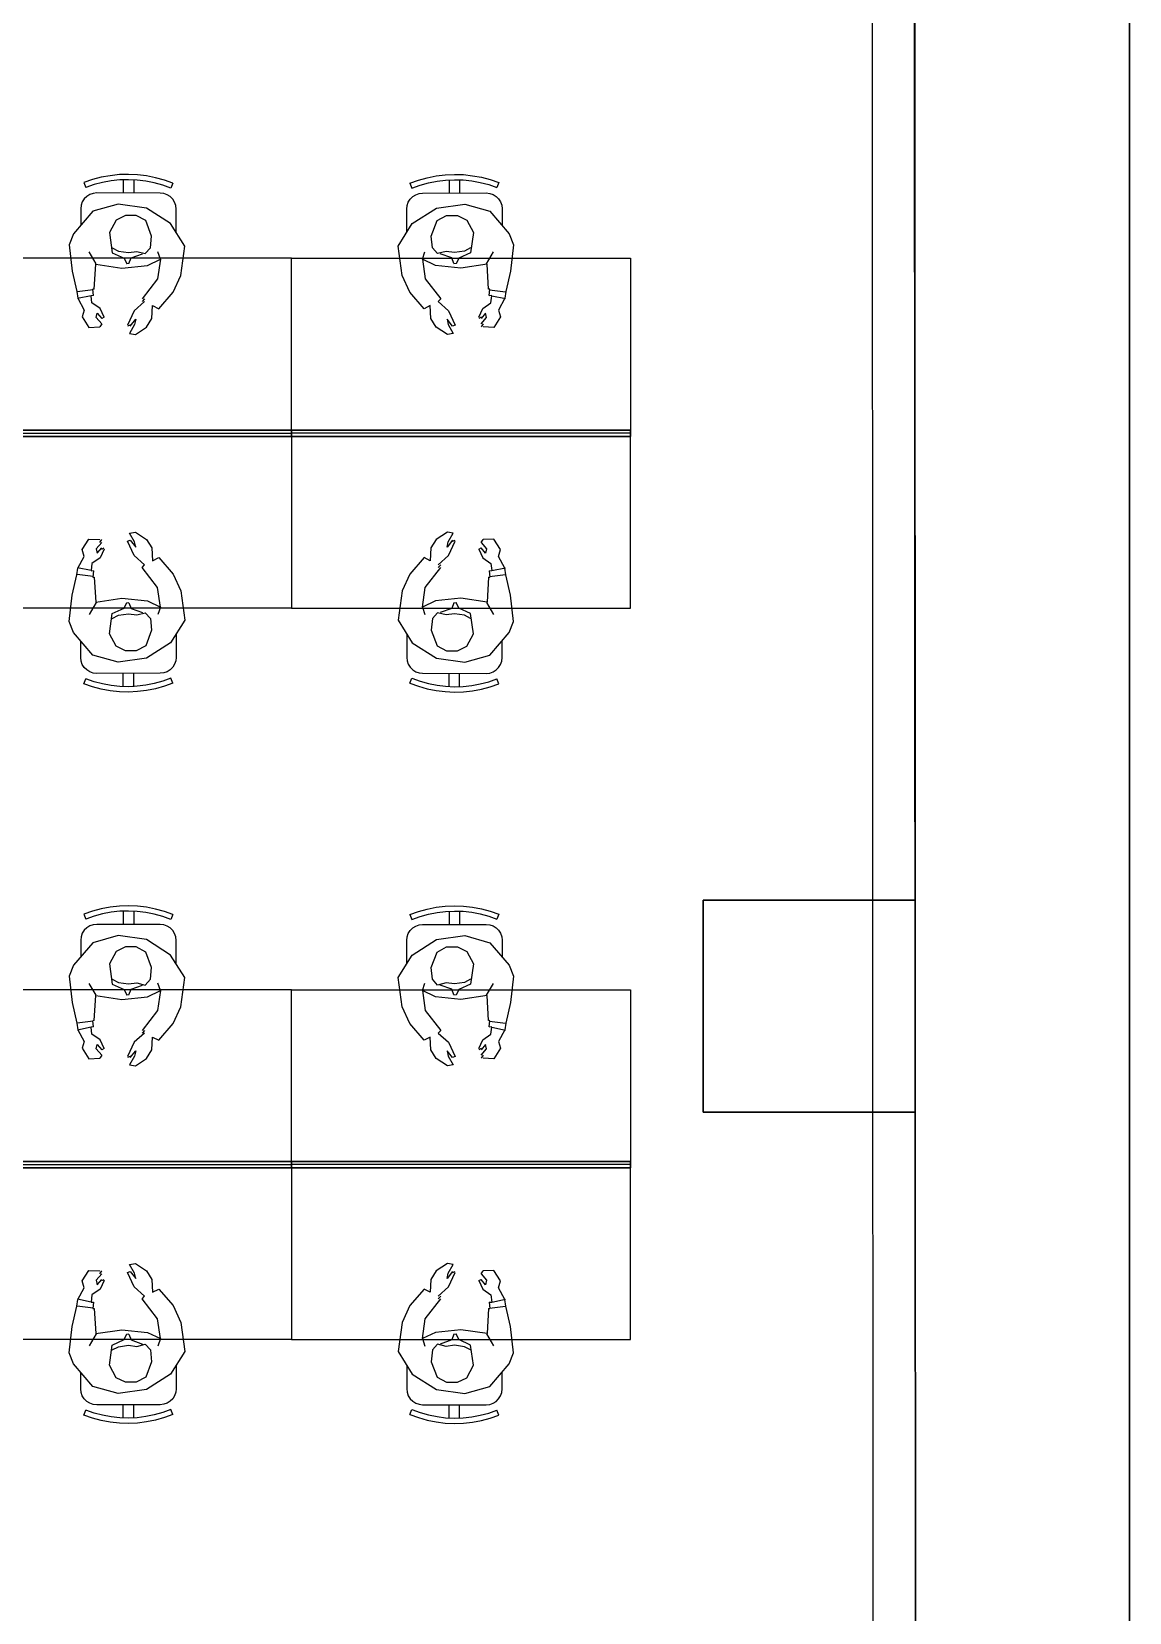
# Model space of a CAD drawing. Extents: x 0 to 23.4, y 0 to 16.5.
# Drawn here: x 17.657 to 19.016, y 9.223 to 11.18 of the extents above; entities that cross this region are included whole.
import ezdxf

# ---------------------------------------------------------------- set-up
doc = ezdxf.new("R2010")
doc.units = 0
doc.layers.get('0').update_dxf_attribs({"linetype": 'CONTINUOUS'})

msp = doc.modelspace()

# ---------------------------------------------------------------- linework, layer by layer
at = {"color": 0}
for points in [[(19.0161, 0.45627), (19.0161, 16.0978)], [(19.0161, 16.0978), (19.0161, 0.45627)], [(19.0161, 16.0978), (19.0161, 0.45627)], [(18.7535, 3.89535), (18.7494, 13.0786), (0.64551, 13.0708), (0.64947, 3.88758), (8.79889, 3.89106)], [(17.0065, 3.89464), (0.64947, 3.88758), (0.64551, 13.0708), (18.7494, 13.0786), (18.7535, 3.89535), (17.2431, 3.89469)], [(18.7013, 3.89535), (18.6972, 13.0263), (0.69781, 13.0186), (0.70171, 3.93983), (8.79883, 3.94336)], [(18.7496, 12.8159), (18.7507, 10.1048)], [(17.8319, 10.9923), (17.8214, 10.9962), (17.8104, 10.9992), (17.7993, 11.0015), (17.7882, 11.0028), (17.7769, 11.0033), (17.7657, 11.003), (17.7544, 11.0017), (17.7433, 10.9997), (17.7324, 10.9968), (17.7217, 10.9931)], [(18.1254, 10.9923), (18.136, 10.9962), (18.1468, 10.9992), (18.1579, 11.0015), (18.1692, 11.0028), (18.1804, 11.0033), (18.1917, 11.003), (18.2029, 11.0017), (18.214, 10.9997), (18.2249, 10.9968), (18.2356, 10.9931)], [(17.7376, 10.9803), (17.7332, 10.9798), (17.729, 10.9784), (17.7253, 10.9761), (17.7222, 10.9729), (17.7197, 10.9692), (17.7183, 10.9651), (17.7178, 10.9607)], [(17.7217, 10.9931), (17.7242, 10.987)], [(17.8294, 10.9863), (17.8193, 10.99), (17.8089, 10.9928), (17.7983, 10.995), (17.7876, 10.9962), (17.7769, 10.9967), (17.7661, 10.9964), (17.7554, 10.9953), (17.7449, 10.9933), (17.7344, 10.9906), (17.7242, 10.987)], [(17.8163, 10.9801), (17.7376, 10.9803)], [(17.7703, 10.9968), (17.7703, 10.9803)], [(17.7835, 10.9967), (17.7835, 10.9803)], [(17.836, 10.9604), (17.8354, 10.9648), (17.834, 10.969), (17.8317, 10.9727), (17.8286, 10.9759), (17.8249, 10.9782), (17.8207, 10.9797), (17.8163, 10.9801)], [(17.8319, 10.9923), (17.8294, 10.9863)], [(18.1214, 10.9604), (18.1218, 10.9648), (18.1233, 10.969), (18.1257, 10.9727), (18.1288, 10.9759), (18.1325, 10.9782), (18.1367, 10.9797), (18.141, 10.9801)], [(18.1254, 10.9923), (18.1279, 10.9863)], [(18.1279, 10.9863), (18.1379, 10.99), (18.1483, 10.9928), (18.1589, 10.995), (18.1696, 10.9962), (18.1804, 10.9967), (18.1913, 10.9964), (18.2019, 10.9953), (18.2125, 10.9933), (18.2229, 10.9906), (18.2331, 10.987)], [(18.141, 10.9801), (18.2197, 10.9803)], [(18.1739, 10.9967), (18.1739, 10.9803)], [(18.1869, 10.9968), (18.1869, 10.9803)], [(18.2197, 10.9803), (18.2242, 10.9798), (18.2283, 10.9784), (18.2321, 10.9761), (18.2351, 10.9729), (18.2375, 10.9692), (18.239, 10.9651), (18.2394, 10.9607)], [(18.2356, 10.9931), (18.2331, 10.987)], [(17.7178, 10.9607), (17.7178, 10.9401)], [(17.7642, 10.9664), (17.7329, 10.9576)], [(17.7992, 10.9615), (17.7642, 10.9664)], [(17.829, 10.9424), (17.7992, 10.9615)], [(17.8358, 10.9315), (17.836, 10.9604)], [(18.1214, 10.9315), (18.1214, 10.9604)], [(18.1282, 10.9424), (18.1582, 10.9615)], [(18.1582, 10.9615), (18.1932, 10.9664)], [(18.1932, 10.9664), (18.2244, 10.9576)], [(18.2394, 10.9607), (18.2396, 10.9401)], [(17.7329, 10.9576), (17.7089, 10.9297)], [(17.7617, 10.9467), (17.7533, 10.9312)], [(17.7731, 10.9524), (17.7617, 10.9467)], [(17.7865, 10.9524), (17.7731, 10.9524)], [(17.7983, 10.9461), (17.7865, 10.9524)], [(17.8056, 10.927), (17.7983, 10.9461)], [(17.8465, 10.9145), (17.829, 10.9424)], [(18.1108, 10.9145), (18.1282, 10.9424)], [(18.1517, 10.927), (18.1589, 10.9461)], [(18.1589, 10.9461), (18.1708, 10.9524)], [(18.1708, 10.9524), (18.1843, 10.9524)], [(18.1843, 10.9524), (18.1957, 10.9467)], [(18.1957, 10.9467), (18.204, 10.9312)], [(18.2244, 10.9576), (18.2483, 10.9297)], [(17.7089, 10.9297), (17.7036, 10.9161)], [(17.7533, 10.9312), (17.7569, 10.9064)], [(17.804, 10.9124), (17.8056, 10.927)], [(18.1533, 10.9124), (18.1517, 10.927)], [(18.204, 10.9312), (18.2004, 10.9064)], [(18.2483, 10.9297), (18.2536, 10.9161)], [(17.7036, 10.9161), (17.7072, 10.8834)], [(17.7369, 10.8925), (17.7282, 10.9073)], [(17.7569, 10.9123), (17.7646, 10.9084)], [(17.7569, 10.9064), (17.7715, 10.8996)], [(17.7646, 10.9084), (17.7768, 10.9066)], [(17.7768, 10.9066), (17.7871, 10.9079)], [(17.7803, 10.9), (17.7944, 10.9051)], [(17.7871, 10.9079), (17.7975, 10.9052)], [(17.7975, 10.9052), (17.804, 10.9124)], [(17.8165, 10.8983), (17.8133, 10.9076)], [(17.8418, 10.8783), (17.8465, 10.9145)], [(18.1156, 10.8783), (18.1108, 10.9145)], [(18.1408, 10.8983), (18.144, 10.9076)], [(18.1597, 10.9052), (18.1533, 10.9124)], [(18.1701, 10.9079), (18.1597, 10.9052)], [(18.1771, 10.9), (18.1628, 10.9051)], [(18.1804, 10.9066), (18.1701, 10.9079)], [(18.1928, 10.9084), (18.1804, 10.9066)], [(18.2004, 10.9064), (18.1858, 10.8996)], [(18.2004, 10.9123), (18.1928, 10.9084)], [(18.2203, 10.8925), (18.229, 10.9073)], [(18.2536, 10.9161), (18.25, 10.8834)], [(17.9786, 10.8995), (17.5587, 10.8995)], [(17.7072, 10.8834), (17.7131, 10.8582)], [(17.7346, 10.8612), (17.7364, 10.8921)], [(17.7364, 10.8921), (17.7686, 10.8873)], [(17.7686, 10.8873), (17.8003, 10.8906)], [(17.7715, 10.8996), (17.7747, 10.8926)], [(17.7775, 10.893), (17.7747, 10.8926)], [(17.7775, 10.893), (17.7803, 10.9)], [(17.8003, 10.8906), (17.8165, 10.8983)], [(17.8165, 10.8983), (17.8129, 10.8739)], [(17.9786, 10.6829), (17.9786, 10.8995)], [(17.9786, 10.8995), (18.3986, 10.8995)], [(17.9786, 10.6829), (17.9786, 10.8995)], [(18.1408, 10.8983), (18.1444, 10.8739)], [(18.1571, 10.8906), (18.1408, 10.8983)], [(18.1886, 10.8873), (18.1571, 10.8906)], [(18.1797, 10.893), (18.1771, 10.9)], [(18.1825, 10.893), (18.1797, 10.8926)], [(18.1858, 10.8996), (18.1825, 10.8926)], [(18.221, 10.8921), (18.1886, 10.8873)], [(18.2228, 10.8612), (18.221, 10.8921)], [(18.25, 10.8834), (18.2442, 10.8582)], [(18.3986, 10.8995), (18.3986, 10.6829)], [(17.7346, 10.8612), (17.7329, 10.8611)], [(17.7337, 10.8534), (17.7329, 10.8611)], [(17.8129, 10.8739), (17.7939, 10.8491)], [(17.8321, 10.8574), (17.8418, 10.8783)], [(18.1253, 10.8574), (18.1156, 10.8783)], [(18.1444, 10.8739), (18.1635, 10.8491)], [(18.2244, 10.8612), (18.2228, 10.8611)], [(18.2235, 10.8534), (18.2244, 10.8611)], [(17.7131, 10.8582), (17.7144, 10.8499)], [(17.7333, 10.8604), (17.7136, 10.8581)], [(17.7306, 10.8531), (17.7138, 10.8496)], [(17.7144, 10.8499), (17.7222, 10.8354)], [(17.7337, 10.8534), (17.7306, 10.8531)], [(17.7317, 10.8443), (17.7306, 10.8531)], [(17.7418, 10.8372), (17.7317, 10.8443)], [(17.7968, 10.8458), (17.784, 10.8344)], [(17.7968, 10.8491), (17.7939, 10.8458)], [(17.8144, 10.8369), (17.8321, 10.8574)], [(18.1429, 10.8369), (18.1253, 10.8574)], [(18.1635, 10.8491), (18.1604, 10.8458)], [(18.1604, 10.8458), (18.1732, 10.8344)], [(18.2156, 10.8372), (18.2256, 10.8443)], [(18.2268, 10.8534), (18.2235, 10.8531)], [(18.224, 10.8604), (18.2436, 10.8581)], [(18.2256, 10.8443), (18.2268, 10.8531)], [(18.2268, 10.8531), (18.2436, 10.8496)], [(18.2429, 10.8499), (18.2351, 10.8354)], [(18.2442, 10.8582), (18.2429, 10.8499)], [(17.7222, 10.8354), (17.7197, 10.8269)], [(17.7197, 10.8269), (17.7279, 10.8139)], [(17.7371, 10.8261), (17.7383, 10.8317)], [(17.7438, 10.8182), (17.7371, 10.8261)], [(17.7383, 10.8317), (17.7438, 10.8251)], [(17.7467, 10.8266), (17.7418, 10.8372)], [(17.7467, 10.8266), (17.7438, 10.8251)], [(17.784, 10.8344), (17.7758, 10.8167)], [(17.7792, 10.8153), (17.786, 10.8239)], [(17.786, 10.8239), (17.7844, 10.8173)], [(17.7994, 10.8143), (17.8058, 10.8251)], [(17.8058, 10.8251), (17.8068, 10.8408)], [(17.8068, 10.8408), (17.8144, 10.8369)], [(18.1506, 10.8408), (18.1429, 10.8369)], [(18.1514, 10.8251), (18.1506, 10.8408)], [(18.1578, 10.8143), (18.1514, 10.8251)], [(18.1714, 10.8239), (18.1729, 10.8173)], [(18.1781, 10.8153), (18.1714, 10.8239)], [(18.1732, 10.8344), (18.1815, 10.8167)], [(18.2106, 10.8266), (18.2156, 10.8372)], [(18.2136, 10.8266), (18.2106, 10.8251)], [(18.219, 10.8317), (18.2136, 10.8251)], [(18.2136, 10.8182), (18.2203, 10.8261)], [(18.2203, 10.8261), (18.219, 10.8317)], [(18.2376, 10.8269), (18.2294, 10.8139)], [(18.2351, 10.8354), (18.2376, 10.8269)], [(17.7279, 10.8139), (17.7413, 10.8146)], [(17.7438, 10.8182), (17.7413, 10.8146)], [(17.7792, 10.8167), (17.7758, 10.8153)], [(17.7844, 10.8173), (17.7782, 10.8065)], [(17.7782, 10.8065), (17.7857, 10.8053)], [(17.7857, 10.8053), (17.7994, 10.8143)], [(18.1717, 10.8053), (18.1578, 10.8143)], [(18.179, 10.8065), (18.1717, 10.8053)], [(18.1729, 10.8173), (18.179, 10.8065)], [(18.1815, 10.8167), (18.1781, 10.8153)], [(18.216, 10.8182), (18.2136, 10.8146)], [(18.2294, 10.8139), (18.216, 10.8146)], [(17.9786, 10.6868), (17.9786, 10.6829)], [(17.9786, 10.6868), (17.9786, 10.6829)], [(17.5587, 10.6829), (17.9786, 10.6829)], [(17.5587, 10.6829), (17.9786, 10.6829)], [(17.9786, 10.6829), (17.9786, 10.4664)], [(17.9786, 10.679), (17.9786, 10.6829)], [(18.3986, 10.6829), (17.9786, 10.6829)], [(17.9786, 10.6829), (17.9786, 10.4664)], [(17.9786, 10.679), (17.9786, 10.6829)], [(18.3986, 10.6829), (17.9786, 10.6829)], [(18.3986, 10.4664), (18.3986, 10.6829)], [(17.7197, 10.5389), (17.7279, 10.5519)], [(17.7279, 10.5519), (17.7413, 10.5513)], [(17.7413, 10.5476), (17.7438, 10.5513)], [(17.7758, 10.5492), (17.7792, 10.5505)], [(17.784, 10.5315), (17.7758, 10.5492)], [(17.7782, 10.5593), (17.7857, 10.5605)], [(17.7844, 10.5485), (17.7782, 10.5593)], [(17.7792, 10.5505), (17.786, 10.5419)], [(17.786, 10.5419), (17.7844, 10.5485)], [(17.7857, 10.5605), (17.7994, 10.5515)], [(17.7994, 10.5515), (17.8058, 10.5408)], [(18.1578, 10.5515), (18.1514, 10.5408)], [(18.1717, 10.5605), (18.1578, 10.5515)], [(18.1781, 10.5505), (18.1714, 10.5419)], [(18.1714, 10.5419), (18.1729, 10.5485)], [(18.179, 10.5593), (18.1717, 10.5605)], [(18.1729, 10.5485), (18.179, 10.5593)], [(18.1732, 10.5315), (18.1815, 10.5492)], [(18.1781, 10.5492), (18.1815, 10.5505)], [(18.2136, 10.5476), (18.216, 10.5513)], [(18.2294, 10.5519), (18.216, 10.5513)], [(18.2376, 10.5389), (18.2294, 10.5519)], [(17.7144, 10.5159), (17.7222, 10.5304)], [(17.7222, 10.5304), (17.7197, 10.5389)], [(17.7418, 10.5286), (17.7317, 10.5215)], [(17.7438, 10.5476), (17.7371, 10.5397)], [(17.7371, 10.5397), (17.7383, 10.5342)], [(17.7383, 10.5342), (17.7438, 10.5408)], [(17.7467, 10.5393), (17.7418, 10.5286)], [(17.7438, 10.5393), (17.7467, 10.5408)], [(17.7968, 10.5201), (17.784, 10.5315)], [(17.8058, 10.5408), (17.8068, 10.525)], [(17.8068, 10.525), (17.8144, 10.5289)], [(17.8144, 10.5289), (17.8321, 10.5084)], [(18.1429, 10.5289), (18.1253, 10.5084)], [(18.1506, 10.525), (18.1429, 10.5289)], [(18.1514, 10.5408), (18.1506, 10.525)], [(18.1604, 10.5201), (18.1732, 10.5315)], [(18.2106, 10.5393), (18.2136, 10.5408)], [(18.2106, 10.5393), (18.2156, 10.5286)], [(18.2136, 10.5476), (18.2203, 10.5397)], [(18.219, 10.5342), (18.2136, 10.5408)], [(18.2156, 10.5286), (18.2256, 10.5215)], [(18.2203, 10.5397), (18.219, 10.5342)], [(18.2351, 10.5304), (18.2376, 10.5389)], [(18.2429, 10.5159), (18.2351, 10.5304)], [(17.7131, 10.5077), (17.7144, 10.5159)], [(17.7306, 10.5128), (17.7138, 10.5163)], [(17.7317, 10.5215), (17.7306, 10.5128)], [(17.7306, 10.5124), (17.7337, 10.5128)], [(17.7337, 10.5124), (17.7329, 10.5048)], [(17.7939, 10.5168), (17.7968, 10.5201)], [(17.8129, 10.4919), (17.7939, 10.5168)], [(18.1444, 10.4919), (18.1635, 10.5168)], [(18.1604, 10.5168), (18.1635, 10.5201)], [(18.2235, 10.5124), (18.2268, 10.5128)], [(18.2235, 10.5124), (18.2244, 10.5048)], [(18.2256, 10.5215), (18.2268, 10.5128)], [(18.2268, 10.5128), (18.2436, 10.5163)], [(18.2442, 10.5077), (18.2429, 10.5159)], [(17.7072, 10.4824), (17.7131, 10.5077)], [(17.7333, 10.5054), (17.7136, 10.5078)], [(17.7329, 10.5047), (17.7346, 10.5048)], [(17.7346, 10.5047), (17.7364, 10.4737)], [(17.8165, 10.4676), (17.8129, 10.4919)], [(17.8321, 10.5084), (17.8418, 10.4876)], [(18.1253, 10.5084), (18.1156, 10.4876)], [(18.1408, 10.4676), (18.1444, 10.4919)], [(18.2228, 10.5047), (18.221, 10.4737)], [(18.2228, 10.5047), (18.2244, 10.5048)], [(18.224, 10.5054), (18.2436, 10.5078)], [(18.25, 10.4824), (18.2442, 10.5077)], [(17.7036, 10.4498), (17.7072, 10.4824)], [(17.7369, 10.4734), (17.7282, 10.4586)], [(17.7364, 10.4737), (17.7686, 10.4786)], [(17.7686, 10.4786), (17.8003, 10.4752)], [(17.7715, 10.4663), (17.7747, 10.4732)], [(17.7747, 10.4729), (17.7775, 10.4732)], [(17.7775, 10.4729), (17.7803, 10.4659)], [(17.8003, 10.4752), (17.8165, 10.4676)], [(17.8418, 10.4876), (17.8465, 10.4514)], [(18.1156, 10.4876), (18.1108, 10.4514)], [(18.1571, 10.4752), (18.1408, 10.4676)], [(18.1886, 10.4786), (18.1571, 10.4752)], [(18.1797, 10.4729), (18.1771, 10.4659)], [(18.1797, 10.4729), (18.1825, 10.4732)], [(18.1858, 10.4663), (18.1825, 10.4732)], [(18.221, 10.4737), (18.1886, 10.4786)], [(18.2203, 10.4734), (18.229, 10.4586)], [(18.2536, 10.4498), (18.25, 10.4824)], [(17.9786, 10.4664), (17.5587, 10.4664)], [(17.7533, 10.4346), (17.7569, 10.4595)], [(17.7569, 10.4595), (17.7715, 10.4663)], [(17.7569, 10.4535), (17.7646, 10.4575)], [(17.7646, 10.4575), (17.7768, 10.4592)], [(17.7768, 10.4592), (17.7871, 10.458)], [(17.7803, 10.4659), (17.7944, 10.4608)], [(17.7871, 10.458), (17.7975, 10.4606)], [(17.7975, 10.4606), (17.804, 10.4534)], [(17.804, 10.4534), (17.8056, 10.4389)], [(17.8165, 10.4676), (17.8133, 10.4583)], [(17.8465, 10.4514), (17.829, 10.4234)], [(17.9786, 10.4664), (18.3986, 10.4664)], [(18.1108, 10.4514), (18.1282, 10.4234)], [(18.1408, 10.4676), (18.144, 10.4583)], [(18.1533, 10.4534), (18.1517, 10.4389)], [(18.1597, 10.4606), (18.1533, 10.4534)], [(18.1701, 10.458), (18.1597, 10.4606)], [(18.1771, 10.4659), (18.1628, 10.4608)], [(18.1804, 10.4592), (18.1701, 10.458)], [(18.1928, 10.4575), (18.1804, 10.4592)], [(18.2004, 10.4595), (18.1858, 10.4663)], [(18.2004, 10.4535), (18.1928, 10.4575)], [(18.204, 10.4346), (18.2004, 10.4595)], [(17.7089, 10.4361), (17.7036, 10.4498)], [(17.7329, 10.4082), (17.7089, 10.4361)], [(17.7617, 10.4191), (17.7533, 10.4346)], [(17.8056, 10.4389), (17.7983, 10.4197)], [(17.8358, 10.4344), (17.836, 10.4054)], [(18.1214, 10.4344), (18.1214, 10.4054)], [(18.1517, 10.4389), (18.1589, 10.4197)], [(18.1957, 10.4191), (18.204, 10.4346)], [(18.2244, 10.4082), (18.2483, 10.4361)], [(18.2483, 10.4361), (18.2536, 10.4498)], [(17.7178, 10.4052), (17.7178, 10.4258)], [(17.7731, 10.4135), (17.7617, 10.4191)], [(17.7865, 10.4135), (17.7731, 10.4135)], [(17.7983, 10.4197), (17.7865, 10.4135)], [(17.829, 10.4234), (17.7992, 10.4043)], [(18.1282, 10.4234), (18.1582, 10.4043)], [(18.1589, 10.4197), (18.1708, 10.4135)], [(18.1708, 10.4135), (18.1843, 10.4135)], [(18.1843, 10.4135), (18.1957, 10.4191)], [(18.2394, 10.4052), (18.2396, 10.4258)], [(17.7376, 10.3855), (17.7332, 10.386), (17.729, 10.3875), (17.7253, 10.3898), (17.7222, 10.3929), (17.7197, 10.3967), (17.7183, 10.4008), (17.7178, 10.4052)], [(17.7642, 10.3995), (17.7329, 10.4082)], [(17.7992, 10.4043), (17.7642, 10.3995)], [(17.836, 10.4054), (17.8354, 10.401), (17.834, 10.3969), (17.8317, 10.3931), (17.8286, 10.39), (17.8249, 10.3876), (17.8207, 10.3862), (17.8163, 10.3857)], [(18.1214, 10.4054), (18.1218, 10.401), (18.1233, 10.3969), (18.1257, 10.3931), (18.1288, 10.39), (18.1325, 10.3876), (18.1367, 10.3862), (18.141, 10.3857)], [(18.1582, 10.4043), (18.1932, 10.3995)], [(18.1932, 10.3995), (18.2244, 10.4082)], [(18.2197, 10.3855), (18.2242, 10.386), (18.2283, 10.3875), (18.2321, 10.3898), (18.2351, 10.3929), (18.2375, 10.3967), (18.239, 10.4008), (18.2394, 10.4052)], [(17.7217, 10.3728), (17.7242, 10.3788)], [(17.8319, 10.3735), (17.8214, 10.3697), (17.8104, 10.3666), (17.7993, 10.3644), (17.7882, 10.363), (17.7769, 10.3625), (17.7657, 10.3629), (17.7544, 10.3641), (17.7433, 10.3662), (17.7324, 10.369), (17.7217, 10.3728)], [(17.8294, 10.3796), (17.8193, 10.3759), (17.8089, 10.373), (17.7983, 10.3709), (17.7876, 10.3696), (17.7769, 10.3691), (17.7661, 10.3694), (17.7554, 10.3706), (17.7449, 10.3726), (17.7344, 10.3753), (17.7242, 10.3788)], [(17.8163, 10.3857), (17.7376, 10.3855)], [(17.7703, 10.3691), (17.7703, 10.3856)], [(17.7835, 10.3691), (17.7835, 10.3856)], [(17.8319, 10.3735), (17.8294, 10.3796)], [(18.1254, 10.3735), (18.1279, 10.3796)], [(18.1254, 10.3735), (18.136, 10.3697), (18.1468, 10.3666), (18.1579, 10.3644), (18.1692, 10.363), (18.1804, 10.3625), (18.1917, 10.3629), (18.2029, 10.3641), (18.214, 10.3662), (18.2249, 10.369), (18.2356, 10.3728)], [(18.1279, 10.3796), (18.1379, 10.3759), (18.1483, 10.373), (18.1589, 10.3709), (18.1696, 10.3696), (18.1804, 10.3691), (18.1913, 10.3694), (18.2019, 10.3706), (18.2125, 10.3726), (18.2229, 10.3753), (18.2331, 10.3788)], [(18.141, 10.3857), (18.2197, 10.3855)], [(18.1739, 10.3691), (18.1739, 10.3856)], [(18.1869, 10.3691), (18.1869, 10.3856)], [(18.2356, 10.3728), (18.2331, 10.3788)], [(17.8319, 10.0869), (17.8214, 10.0907), (17.8104, 10.0938), (17.7993, 10.096), (17.7882, 10.0973), (17.7769, 10.0979), (17.7657, 10.0975), (17.7544, 10.0963), (17.7433, 10.0942), (17.7324, 10.0914), (17.7217, 10.0876)], [(18.1254, 10.0869), (18.136, 10.0907), (18.1468, 10.0938), (18.1579, 10.096), (18.1692, 10.0973), (18.1804, 10.0979), (18.1917, 10.0975), (18.2029, 10.0963), (18.214, 10.0942), (18.2249, 10.0914), (18.2356, 10.0876)], [(17.7217, 10.0876), (17.7242, 10.0815)], [(17.8294, 10.0808), (17.8193, 10.0845), (17.8089, 10.0874), (17.7983, 10.0895), (17.7876, 10.0908), (17.7769, 10.0913), (17.7661, 10.091), (17.7554, 10.0898), (17.7449, 10.0878), (17.7344, 10.0851), (17.7242, 10.0815)], [(17.7703, 10.0913), (17.7703, 10.0748)], [(17.7835, 10.0913), (17.7835, 10.0748)], [(17.8319, 10.0869), (17.8294, 10.0808)], [(18.1254, 10.0869), (18.1279, 10.0808)], [(18.1279, 10.0808), (18.1379, 10.0845), (18.1483, 10.0874), (18.1589, 10.0895), (18.1696, 10.0908), (18.1804, 10.0913), (18.1913, 10.091), (18.2019, 10.0898), (18.2125, 10.0878), (18.2229, 10.0851), (18.2331, 10.0815)], [(18.1739, 10.0913), (18.1739, 10.0748)], [(18.1869, 10.0913), (18.1869, 10.0748)], [(18.2356, 10.0876), (18.2331, 10.0815)], [(17.7376, 10.0749), (17.7332, 10.0744), (17.729, 10.0729), (17.7253, 10.0706), (17.7222, 10.0675), (17.7197, 10.0638), (17.7183, 10.0596), (17.7178, 10.0552)], [(17.7642, 10.0609), (17.7329, 10.0522)], [(17.8163, 10.0747), (17.7376, 10.0749)], [(17.7992, 10.056), (17.7642, 10.0609)], [(17.836, 10.055), (17.8354, 10.0593), (17.834, 10.0635), (17.8317, 10.0673), (17.8286, 10.0704), (17.8249, 10.0727), (17.8207, 10.0742), (17.8163, 10.0747)], [(18.1214, 10.055), (18.1218, 10.0593), (18.1233, 10.0635), (18.1257, 10.0673), (18.1288, 10.0704), (18.1325, 10.0727), (18.1367, 10.0742), (18.141, 10.0747)], [(18.141, 10.0747), (18.2197, 10.0749)], [(18.1582, 10.056), (18.1932, 10.0609)], [(18.1932, 10.0609), (18.2244, 10.0522)], [(18.2197, 10.0749), (18.2242, 10.0744), (18.2283, 10.0729), (18.2321, 10.0706), (18.2351, 10.0675), (18.2375, 10.0638), (18.239, 10.0596), (18.2394, 10.0552)], [(17.7329, 10.0522), (17.7089, 10.0242)], [(17.7178, 10.0552), (17.7178, 10.0346)], [(17.7617, 10.0412), (17.7533, 10.0258)], [(17.7731, 10.0469), (17.7617, 10.0412)], [(17.7865, 10.0469), (17.7731, 10.0469)], [(17.7983, 10.0406), (17.7865, 10.0469)], [(17.8056, 10.0215), (17.7983, 10.0406)], [(17.829, 10.0369), (17.7992, 10.056)], [(17.8358, 10.026), (17.836, 10.055)], [(18.1214, 10.026), (18.1214, 10.055)], [(18.1282, 10.0369), (18.1582, 10.056)], [(18.1517, 10.0215), (18.1589, 10.0406)], [(18.1589, 10.0406), (18.1708, 10.0469)], [(18.1708, 10.0469), (18.1843, 10.0469)], [(18.1843, 10.0469), (18.1957, 10.0412)], [(18.1957, 10.0412), (18.204, 10.0258)], [(18.2244, 10.0522), (18.2483, 10.0242)], [(18.2394, 10.0552), (18.2396, 10.0346)], [(17.7089, 10.0242), (17.7036, 10.0106)], [(17.7533, 10.0258), (17.7569, 10.0009)], [(17.804, 10.0069), (17.8056, 10.0215)], [(17.8465, 10.009), (17.829, 10.0369)], [(18.1108, 10.009), (18.1282, 10.0369)], [(18.1533, 10.0069), (18.1517, 10.0215)], [(18.204, 10.0258), (18.2004, 10.0009)], [(18.2483, 10.0242), (18.2536, 10.0106)], [(17.7036, 10.0106), (17.7072, 9.97797)], [(17.7369, 9.98703), (17.7282, 10.0018)], [(17.7569, 10.0069), (17.7646, 10.0029)], [(17.7569, 10.0009), (17.7715, 9.99414)], [(17.7646, 10.0029), (17.7768, 10.0011)], [(17.7768, 10.0011), (17.7871, 10.0024)], [(17.7871, 10.0024), (17.7975, 9.99978)], [(17.7975, 9.99978), (17.804, 10.0069)], [(17.8165, 9.99283), (17.8133, 10.0021)], [(17.8418, 9.97282), (17.8465, 10.009)], [(18.1156, 9.97282), (18.1108, 10.009)], [(18.1408, 9.99283), (18.144, 10.0021)], [(18.1597, 9.99978), (18.1533, 10.0069)], [(18.1701, 10.0024), (18.1597, 9.99978)], [(18.1804, 10.0011), (18.1701, 10.0024)], [(18.1928, 10.0029), (18.1804, 10.0011)], [(18.2004, 10.0009), (18.1858, 9.99414)], [(18.2004, 10.0069), (18.1928, 10.0029)], [(18.2203, 9.98703), (18.229, 10.0018)], [(18.2536, 10.0106), (18.25, 9.97797)], [(17.9786, 9.99397), (17.5587, 9.99397)], [(17.7346, 9.95574), (17.7364, 9.98665)], [(17.7364, 9.98665), (17.7686, 9.98182)], [(17.7686, 9.98182), (17.8003, 9.98514)], [(17.7715, 9.99414), (17.7747, 9.98708)], [(17.7775, 9.98747), (17.7747, 9.98708)], [(17.7775, 9.98747), (17.7803, 9.99451)], [(17.7803, 9.99451), (17.7944, 9.99957)], [(17.8003, 9.98514), (17.8165, 9.99283)], [(17.8165, 9.99283), (17.8129, 9.96843)], [(17.9786, 9.77746), (17.9786, 9.99397)], [(17.9786, 9.99397), (18.3986, 9.99397)], [(17.9786, 9.77746), (17.9786, 9.99397)], [(18.1408, 9.99283), (18.1444, 9.96843)], [(18.1571, 9.98514), (18.1408, 9.99283)], [(18.1886, 9.98182), (18.1571, 9.98514)], [(18.1771, 9.99451), (18.1628, 9.99957)], [(18.1797, 9.98747), (18.1771, 9.99451)], [(18.1825, 9.98747), (18.1797, 9.98708)], [(18.1858, 9.99414), (18.1825, 9.98708)], [(18.221, 9.98665), (18.1886, 9.98182)], [(18.2228, 9.95574), (18.221, 9.98665)], [(18.3986, 9.99397), (18.3986, 9.77746)], [(17.7072, 9.97797), (17.7131, 9.95275)], [(17.8129, 9.96843), (17.7939, 9.94362)], [(17.8321, 9.95199), (17.8418, 9.97282)], [(18.1253, 9.95199), (18.1156, 9.97282)], [(18.1444, 9.96843), (18.1635, 9.94362)], [(18.25, 9.97797), (18.2442, 9.95275)], [(17.7131, 9.95275), (17.7144, 9.94444)], [(17.7333, 9.95497), (17.7136, 9.95258)], [(17.7306, 9.94764), (17.7138, 9.94407)], [(17.7144, 9.94444), (17.7222, 9.9299)], [(17.7337, 9.94797), (17.7306, 9.94764)], [(17.7317, 9.93892), (17.7306, 9.94764)], [(17.7346, 9.95574), (17.7329, 9.95557)], [(17.7337, 9.94797), (17.7329, 9.95557)], [(17.7968, 9.94362), (17.7939, 9.94032)], [(17.8144, 9.93147), (17.8321, 9.95199)], [(18.1429, 9.93147), (18.1253, 9.95199)], [(18.1635, 9.94362), (18.1604, 9.94032)], [(18.2244, 9.95574), (18.2228, 9.95557)], [(18.2235, 9.94797), (18.2244, 9.95557)], [(18.2268, 9.94797), (18.2235, 9.94764)], [(18.224, 9.95497), (18.2436, 9.95258)], [(18.2256, 9.93892), (18.2268, 9.94764)], [(18.2268, 9.94764), (18.2436, 9.94407)], [(18.2429, 9.94444), (18.2351, 9.9299)], [(18.2442, 9.95275), (18.2429, 9.94444)], [(17.7222, 9.9299), (17.7197, 9.9215)], [(17.7418, 9.93181), (17.7317, 9.93892)], [(17.7371, 9.92068), (17.7383, 9.92622)], [(17.7383, 9.92622), (17.7438, 9.91965)], [(17.7467, 9.92111), (17.7418, 9.93181)], [(17.784, 9.92893), (17.7758, 9.91118)], [(17.7968, 9.94032), (17.784, 9.92893)], [(17.8058, 9.91965), (17.8068, 9.93533)], [(17.8068, 9.93533), (17.8144, 9.93147)], [(18.1506, 9.93533), (18.1429, 9.93147)], [(18.1514, 9.91965), (18.1506, 9.93533)], [(18.1604, 9.94032), (18.1732, 9.92893)], [(18.1732, 9.92893), (18.1815, 9.91118)], [(18.2106, 9.92111), (18.2156, 9.93181)], [(18.219, 9.92622), (18.2136, 9.91965)], [(18.2156, 9.93181), (18.2256, 9.93892)], [(18.2203, 9.92068), (18.219, 9.92622)], [(18.2351, 9.9299), (18.2376, 9.9215)], [(17.7197, 9.9215), (17.7279, 9.90847)], [(17.7279, 9.90847), (17.7413, 9.90907)], [(17.7438, 9.91276), (17.7371, 9.92068)], [(17.7438, 9.91276), (17.7413, 9.90907)], [(17.7467, 9.92111), (17.7438, 9.91965)], [(17.7792, 9.91118), (17.7758, 9.90989)], [(17.7844, 9.91183), (17.7782, 9.9011)], [(17.7792, 9.90989), (17.786, 9.91846)], [(17.786, 9.91846), (17.7844, 9.91183)], [(17.7857, 9.8999), (17.7994, 9.90886)], [(17.7994, 9.90886), (17.8058, 9.91965)], [(18.1578, 9.90886), (18.1514, 9.91965)], [(18.1717, 9.8999), (18.1578, 9.90886)], [(18.1714, 9.91846), (18.1729, 9.91183)], [(18.1781, 9.90989), (18.1714, 9.91846)], [(18.1729, 9.91183), (18.179, 9.9011)], [(18.1815, 9.91118), (18.1781, 9.90989)], [(18.2136, 9.92111), (18.2106, 9.91965)], [(18.2136, 9.91276), (18.2203, 9.92068)], [(18.216, 9.91276), (18.2136, 9.90907)], [(18.2294, 9.90847), (18.216, 9.90907)], [(18.2376, 9.9215), (18.2294, 9.90847)], [(17.7782, 9.9011), (17.7857, 9.8999)], [(18.179, 9.9011), (18.1717, 9.8999)], [(18.751, 9.84229), (18.7521, 7.13118)], [(17.5587, 9.77746), (17.9786, 9.77746)], [(17.5587, 9.77746), (17.9786, 9.77746)], [(17.9786, 9.78142), (17.9786, 9.77746)], [(17.9786, 9.78142), (17.9786, 9.77746)], [(17.9786, 9.77746), (17.9786, 9.56093)], [(17.9786, 9.77354), (17.9786, 9.77746)], [(18.3986, 9.77746), (17.9786, 9.77746)], [(17.9786, 9.77746), (17.9786, 9.56093)], [(17.9786, 9.77354), (17.9786, 9.77746)], [(18.3986, 9.77746), (17.9786, 9.77746)], [(18.3986, 9.56093), (18.3986, 9.77746)], [(17.7782, 9.65381), (17.7857, 9.65506)], [(17.7844, 9.64307), (17.7782, 9.65381)], [(17.7857, 9.65506), (17.7994, 9.64606)], [(18.1717, 9.65506), (18.1578, 9.64606)], [(18.179, 9.65381), (18.1717, 9.65506)], [(18.1729, 9.64307), (18.179, 9.65381)], [(17.7197, 9.63346), (17.7279, 9.64649)], [(17.7222, 9.625), (17.7197, 9.63346)], [(17.7279, 9.64649), (17.7413, 9.64583)], [(17.7438, 9.64214), (17.7371, 9.63428)], [(17.7371, 9.63428), (17.7383, 9.62869)], [(17.7383, 9.62869), (17.7438, 9.63525)], [(17.7413, 9.64214), (17.7438, 9.64583)], [(17.7467, 9.63385), (17.7418, 9.62315)], [(17.7438, 9.63385), (17.7467, 9.63525)], [(17.7758, 9.64372), (17.7792, 9.64501)], [(17.784, 9.62603), (17.7758, 9.64372)], [(17.7792, 9.64501), (17.786, 9.63644)], [(17.786, 9.63644), (17.7844, 9.64307)], [(17.7994, 9.64606), (17.8058, 9.63525)], [(17.8058, 9.63525), (17.8068, 9.61957)], [(18.1514, 9.63525), (18.1506, 9.61957)], [(18.1578, 9.64606), (18.1514, 9.63525)], [(18.1781, 9.64501), (18.1714, 9.63644)], [(18.1714, 9.63644), (18.1729, 9.64307)], [(18.1732, 9.62603), (18.1815, 9.64372)], [(18.1781, 9.64372), (18.1815, 9.64501)], [(18.2106, 9.63385), (18.2136, 9.63525)], [(18.2106, 9.63385), (18.2156, 9.62315)], [(18.2136, 9.64214), (18.216, 9.64583)], [(18.2136, 9.64214), (18.2203, 9.63428)], [(18.219, 9.62869), (18.2136, 9.63525)], [(18.2294, 9.64649), (18.216, 9.64583)], [(18.2203, 9.63428), (18.219, 9.62869)], [(18.2376, 9.63346), (18.2294, 9.64649)], [(18.2351, 9.625), (18.2376, 9.63346)], [(17.7131, 9.60221), (17.7144, 9.61046)], [(17.7306, 9.60726), (17.7138, 9.61083)], [(17.7144, 9.61046), (17.7222, 9.625)], [(17.7317, 9.61604), (17.7306, 9.60726)], [(17.7418, 9.62315), (17.7317, 9.61604)], [(17.7968, 9.61464), (17.784, 9.62603)], [(17.7939, 9.61128), (17.7968, 9.61464)], [(17.8129, 9.58649), (17.7939, 9.61128)], [(17.8068, 9.61957), (17.8144, 9.62343)], [(17.8144, 9.62343), (17.8321, 9.60297)], [(18.1429, 9.62343), (18.1253, 9.60297)], [(18.1506, 9.61957), (18.1429, 9.62343)], [(18.1444, 9.58649), (18.1635, 9.61128)], [(18.1604, 9.61464), (18.1732, 9.62603)], [(18.1604, 9.61128), (18.1635, 9.61464)], [(18.2156, 9.62315), (18.2256, 9.61604)], [(18.2256, 9.61604), (18.2268, 9.60726)], [(18.2268, 9.60726), (18.2436, 9.61083)], [(18.2429, 9.61046), (18.2351, 9.625)], [(18.2442, 9.60221), (18.2429, 9.61046)], [(17.7072, 9.57699), (17.7131, 9.60221)], [(17.7333, 9.59993), (17.7136, 9.60232)], [(17.7306, 9.60699), (17.7337, 9.60726)], [(17.7337, 9.60699), (17.7329, 9.59933)], [(17.7329, 9.59918), (17.7346, 9.59933)], [(17.7346, 9.59918), (17.7364, 9.56831)], [(17.8321, 9.60297), (17.8418, 9.58208)], [(18.1253, 9.60297), (18.1156, 9.58208)], [(18.2228, 9.59918), (18.221, 9.56831)], [(18.2228, 9.59918), (18.2244, 9.59933)], [(18.2235, 9.60699), (18.2268, 9.60726)], [(18.2235, 9.60699), (18.2244, 9.59933)], [(18.224, 9.59993), (18.2436, 9.60232)], [(18.25, 9.57699), (18.2442, 9.60221)], [(17.7036, 9.54428), (17.7072, 9.57699)], [(17.7364, 9.56831), (17.7686, 9.57308)], [(17.7686, 9.57308), (17.8003, 9.56976)], [(17.8003, 9.56976), (17.8165, 9.56207)], [(17.8165, 9.56207), (17.8129, 9.58649)], [(17.8418, 9.58208), (17.8465, 9.5459)], [(18.1156, 9.58208), (18.1108, 9.5459)], [(18.1408, 9.56207), (18.1444, 9.58649)], [(18.1571, 9.56976), (18.1408, 9.56207)], [(18.1886, 9.57308), (18.1571, 9.56976)], [(18.221, 9.56831), (18.1886, 9.57308)], [(18.2536, 9.54428), (18.25, 9.57699)], [(17.9786, 9.56093), (17.5587, 9.56093)], [(17.7369, 9.56788), (17.7282, 9.55306)], [(17.7533, 9.52919), (17.7569, 9.55399)], [(17.7569, 9.55399), (17.7715, 9.56076)], [(17.7569, 9.54807), (17.7646, 9.55203)], [(17.7646, 9.55203), (17.7768, 9.55376)], [(17.7715, 9.56076), (17.7747, 9.56782)], [(17.7747, 9.56743), (17.7775, 9.56782)], [(17.7768, 9.55376), (17.7871, 9.55246)], [(17.7775, 9.56743), (17.7803, 9.56044)], [(17.7803, 9.56044), (17.7944, 9.55533)], [(17.7871, 9.55246), (17.7975, 9.55512)], [(17.7975, 9.55512), (17.804, 9.54796)], [(17.8165, 9.56207), (17.8133, 9.55285)], [(17.9786, 9.56093), (18.3986, 9.56093)], [(18.1408, 9.56207), (18.144, 9.55285)], [(18.1597, 9.55512), (18.1533, 9.54796)], [(18.1701, 9.55246), (18.1597, 9.55512)], [(18.1771, 9.56044), (18.1628, 9.55533)], [(18.1804, 9.55376), (18.1701, 9.55246)], [(18.1797, 9.56743), (18.1771, 9.56044)], [(18.1797, 9.56743), (18.1825, 9.56782)], [(18.1928, 9.55203), (18.1804, 9.55376)], [(18.1858, 9.56076), (18.1825, 9.56782)], [(18.2004, 9.55399), (18.1858, 9.56076)], [(18.2004, 9.54807), (18.1928, 9.55203)], [(18.204, 9.52919), (18.2004, 9.55399)], [(18.2203, 9.56788), (18.229, 9.55306)], [(17.7089, 9.53065), (17.7036, 9.54428)], [(17.7329, 9.50271), (17.7089, 9.53065)], [(17.8056, 9.53342), (17.7983, 9.51426)], [(17.804, 9.54796), (17.8056, 9.53342)], [(17.8465, 9.5459), (17.829, 9.51796)], [(18.1108, 9.5459), (18.1282, 9.51796)], [(18.1533, 9.54796), (18.1517, 9.53342)], [(18.1517, 9.53342), (18.1589, 9.51426)], [(18.2244, 9.50271), (18.2483, 9.53065)], [(18.2483, 9.53065), (18.2536, 9.54428)], [(17.7178, 9.49968), (17.7178, 9.52029)], [(17.7617, 9.51367), (17.7533, 9.52919)], [(17.7731, 9.50797), (17.7617, 9.51367)], [(17.7983, 9.51426), (17.7865, 9.50803)], [(17.829, 9.51796), (17.7992, 9.49892)], [(17.8358, 9.52892), (17.836, 9.49994)], [(18.1214, 9.52892), (18.1214, 9.49994)], [(18.1282, 9.51796), (18.1582, 9.49892)], [(18.1589, 9.51426), (18.1708, 9.50803)], [(18.1843, 9.50797), (18.1957, 9.51367)], [(18.1957, 9.51367), (18.204, 9.52919)], [(18.2394, 9.49968), (18.2396, 9.52029)], [(17.7376, 9.48004), (17.7332, 9.48053), (17.729, 9.48199), (17.7253, 9.48432), (17.7222, 9.48742), (17.7197, 9.49115), (17.7183, 9.49533), (17.7178, 9.49968)], [(17.7642, 9.49403), (17.7329, 9.50271)], [(17.7992, 9.49892), (17.7642, 9.49403)], [(17.7865, 9.50803), (17.7731, 9.50797)], [(17.836, 9.49994), (17.8354, 9.49556), (17.834, 9.49138), (17.8317, 9.48768), (17.8286, 9.48454), (17.8249, 9.48221), (17.8207, 9.48074), (17.8163, 9.48019)], [(18.1214, 9.49994), (18.1218, 9.49556), (18.1233, 9.49138), (18.1257, 9.48768), (18.1288, 9.48454), (18.1325, 9.48221), (18.1367, 9.48074), (18.141, 9.48019)], [(18.1582, 9.49892), (18.1932, 9.49403)], [(18.1708, 9.50803), (18.1843, 9.50797)], [(18.1932, 9.49403), (18.2244, 9.50271)], [(18.2197, 9.48004), (18.2242, 9.48053), (18.2283, 9.48199), (18.2321, 9.48432), (18.2351, 9.48742), (18.2375, 9.49115), (18.239, 9.49533), (18.2394, 9.49968)], [(17.7217, 9.46729), (17.7242, 9.47336)], [(17.8294, 9.47413), (17.8193, 9.47043), (17.8089, 9.46756), (17.7983, 9.46544), (17.7876, 9.46408), (17.7769, 9.4636), (17.7661, 9.46397), (17.7554, 9.46511), (17.7449, 9.46707), (17.7344, 9.46983), (17.7242, 9.47336)], [(17.8163, 9.48019), (17.7376, 9.48004)], [(17.7703, 9.4636), (17.7703, 9.48014)], [(17.7835, 9.46365), (17.7835, 9.48014)], [(17.8319, 9.46804), (17.8294, 9.47413)], [(18.1254, 9.46804), (18.1279, 9.47413)], [(18.1279, 9.47413), (18.1379, 9.47043), (18.1483, 9.46756), (18.1589, 9.46544), (18.1696, 9.46408), (18.1804, 9.4636), (18.1913, 9.46397), (18.2019, 9.46511), (18.2125, 9.46707), (18.2229, 9.46983), (18.2331, 9.47336)], [(18.141, 9.48019), (18.2197, 9.48004)], [(18.1739, 9.46365), (18.1739, 9.48014)], [(18.1869, 9.4636), (18.1869, 9.48014)], [(18.2356, 9.46729), (18.2331, 9.47336)], [(17.8319, 9.46804), (17.8214, 9.46419), (17.8104, 9.46115), (17.7993, 9.45893), (17.7882, 9.45757), (17.7769, 9.45708), (17.7657, 9.45742), (17.7544, 9.45861), (17.7433, 9.46067), (17.7324, 9.4636), (17.7217, 9.46729)], [(18.1254, 9.46804), (18.136, 9.46419), (18.1468, 9.46115), (18.1579, 9.45893), (18.1692, 9.45757), (18.1804, 9.45708), (18.1917, 9.45742), (18.2029, 9.45861), (18.214, 9.46067), (18.2249, 9.4636), (18.2356, 9.46729)]]:
    msp.add_lwpolyline(points, dxfattribs=at)
for points in [[(17.5587, 10.679), (17.9786, 10.679), (17.9786, 10.6868), (17.5587, 10.6868), (17.5587, 10.679)], [(17.5587, 10.6868), (17.9786, 10.6868), (17.9786, 10.679), (17.5587, 10.679), (17.5587, 10.6868)], [(18.3986, 10.679), (17.9786, 10.679), (17.9786, 10.6868), (18.3986, 10.6868), (18.3986, 10.679)], [(18.3986, 10.6868), (17.9786, 10.6868), (17.9786, 10.679), (18.3986, 10.679), (18.3986, 10.6868)], [(18.7507, 10.105), (18.751, 9.84256), (18.4885, 9.84244), (18.4883, 10.1049), (18.7507, 10.105)], [(18.7507, 10.105), (18.751, 9.84256), (18.4885, 9.84244), (18.4883, 10.1049), (18.7507, 10.105)], [(18.4883, 10.1049), (18.4885, 9.84244), (18.751, 9.84256), (18.7507, 10.105), (18.4883, 10.1049)], [(17.5587, 9.77354), (17.9786, 9.77354), (17.9786, 9.78142), (17.5587, 9.78142), (17.5587, 9.77354)], [(17.5587, 9.78142), (17.9786, 9.78142), (17.9786, 9.77354), (17.5587, 9.77354), (17.5587, 9.78142)], [(18.3986, 9.77354), (17.9786, 9.77354), (17.9786, 9.78142), (18.3986, 9.78142), (18.3986, 9.77354)], [(18.3986, 9.78142), (17.9786, 9.78142), (17.9786, 9.77354), (18.3986, 9.77354), (18.3986, 9.78142)]]:
    msp.add_lwpolyline(points, close=True, dxfattribs=at)

doc.saveas('drawing.dxf')
